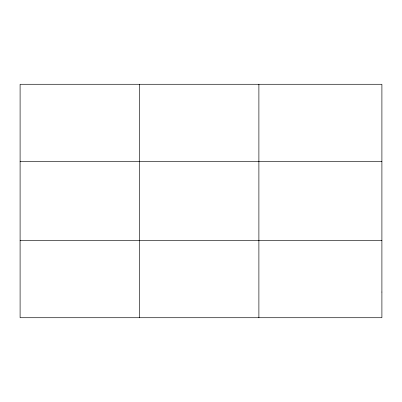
<?xml version="1.0" encoding="UTF-8"?>
<svg xmlns="http://www.w3.org/2000/svg" width="402" height="402" viewBox="0 0 402 402"><rect width="100%" height="100%" fill="white"/><g stroke="black" fill="none" stroke-linecap="round" stroke-linejoin="round"><path stroke-width="0.6" d="M139.494 317.721L139.494 84.279M258.888 317.721L258.888 84.279M20.1 161.313L381.9 161.313M20.1 240.687L381.9 240.687M381.9 292.043L381.9 317.721L20.1 317.721L20.1 84.279L381.9 84.279L381.9 292.043"/></g></svg>
